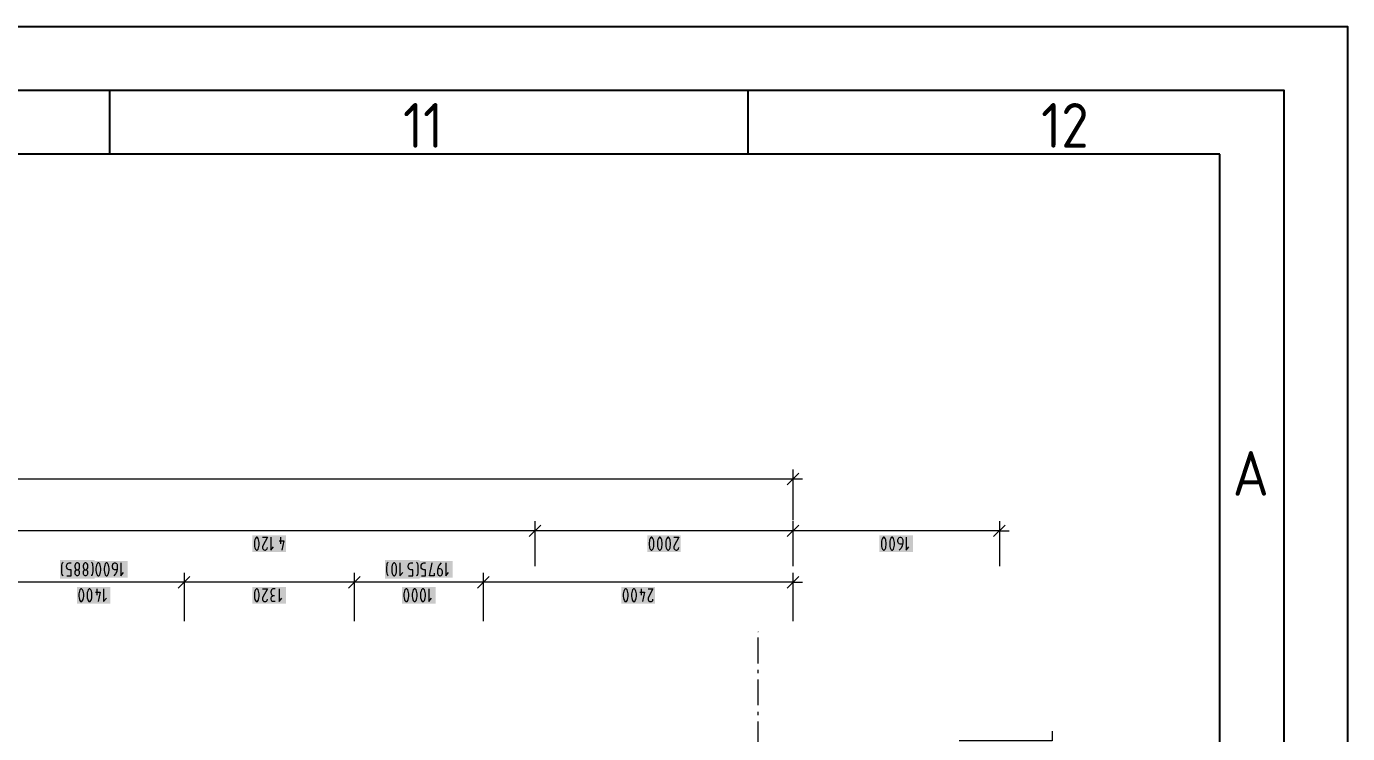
# Model space of a CAD drawing. Header units: millimetres. Extents: x 0 to 594, y 0 to 420.
# Drawn here: x 490.5 to 594, y 364.6 to 420 of the extents above; entities that cross this region are included whole.
import ezdxf

# ---------------------------------------------------------------- set-up
doc = ezdxf.new("R2010")
doc.units = ezdxf.units.MM
doc.header["$LTSCALE"] = 8
for name, color, linetype in [('035', 5, 'Continuous'), ('07', 7, 'Continuous'), ('PDF_Koty delkove', 7, 'Continuous'), ('PDF_Osy hlavni', 7, 'Continuous')]:
    doc.layers.add(name, color=color, linetype=linetype)
doc.styles.add('ISO Proportional', font='isocp.shx')

# ---------------------------------------------------------------- blocks, each defined once
blk = doc.blocks.new('IEC_border_a2')
at = {"layer": '035'}
for p, q in [((497, 415), (497, 410)), ((547, 415), (547, 410)), ((584, 410), (10, 410)), ((584, 10), (584, 410))]:
    blk.add_line(p, q, dxfattribs=at)
blk.add_lwpolyline([(0, 420), (594, 420), (594, 0), (0, 0)], close=True, dxfattribs=at)
at = {"layer": '07'}
blk.add_lwpolyline([(5, 415), (589, 415), (589, 5), (5, 5)], close=True, dxfattribs=at)
at = {"layer": '035', "style": 'ISO Proportional'}
for s, p in [('11', (519.99, 410.5)), ('12', (569.99, 410.5)), ('A', (585, 383.25))]:
    blk.add_text(s, height=3.5, dxfattribs=at).set_placement(p)

msp = doc.modelspace()

# ---------------------------------------------------------------- linework, layer by layer
at = {"layer": 'PDF_Koty delkove', "lineweight": 18}
for points in [[(550.54, 385.3), (550.54, 384.55), (550.54, 383.79)], [(550.54, 384.55), (263.27, 384.55), (262.63, 384.55), (257.84, 384.55)], [(551, 385), (550.09, 384.09)], [(551.3, 384.55), (550.54, 384.55), (550.54, 381.33)], [(530.32, 381.25), (530.32, 380.5), (530.32, 379.74)], [(550.54, 381.25), (550.54, 380.5), (550.54, 379.74)], [(566.72, 381.25), (566.72, 380.5), (566.72, 379.74)], [(566.72, 380.5), (550.54, 380.5), (530.32, 380.5), (513.5, 380.5), (488.67, 380.5), (440.55, 380.5), (406.23, 380.5), (374.89, 380.5), (334.25, 380.5), (302.91, 380.5), (285.11, 380.5), (263.27, 380.5), (257.84, 380.5)], [(508.98, 379.99), (509.36, 379.99), (509.01, 379.32), (508.98, 379.25), (508.98, 379.15), (509.01, 379.08), (509.05, 379.03), (509.09, 379), (509.15, 378.98), (509.2, 378.98), (509.25, 379), (509.29, 379.03), (509.34, 379.08)], [(509.63, 379.99), (509.63, 378.98), (509.85, 379.25)], [(510.39, 379.99), (510.39, 379.48)], [(530.78, 380.95), (529.87, 380.04)], [(530.32, 380.5), (530.32, 380.42), (530.32, 380.14), (530.32, 377.74)], [(540.26, 379.8), (540.22, 379.9), (540.16, 379.97), (540.14, 379.99), (540.08, 379.99), (540.05, 379.97), (540, 379.9), (539.96, 379.8), (539.93, 379.69), (539.92, 379.58)], [(541.22, 379.99), (541.59, 379.99), (541.24, 379.32)], [(551, 380.95), (550.09, 380.04)], [(550.54, 380.5), (550.54, 380.23), (550.54, 380.14), (550.54, 377.74)], [(559.12, 379.45), (558.93, 379.45), (558.87, 379.47), (558.83, 379.5), (558.81, 379.53), (558.78, 379.58), (558.77, 379.65), (558.77, 379.79), (558.78, 379.85), (558.81, 379.9), (558.83, 379.94), (558.87, 379.97), (558.93, 379.99), (558.98, 379.99), (559.04, 379.97), (559.08, 379.94), (559.1, 379.9), (559.13, 379.85), (559.14, 379.79), (559.14, 379.55), (559.09, 379.32), (559.01, 379.15), (558.87, 378.98)], [(559.41, 379.99), (559.41, 378.98), (559.63, 379.25)], [(567.17, 380.95), (566.26, 380.04)], [(566.72, 380.5), (566.72, 377.74)], [(566.72, 380.5), (567.48, 380.5)], [(509.34, 379.08), (509.36, 379.18)], [(510.28, 379.72), (510.66, 379.72), (510.5, 378.98)], [(539.92, 379.58), (539.92, 379.38), (539.93, 379.28), (539.96, 379.16), (540, 379.06), (540.05, 379), (540.08, 378.98), (540.14, 378.98), (540.16, 379), (540.22, 379.06), (540.26, 379.16), (540.28, 379.28), (540.3, 379.38), (540.3, 379.58), (540.28, 379.69), (540.26, 379.8)], [(541.24, 379.32), (541.22, 379.25), (541.22, 379.15), (541.24, 379.08), (541.28, 379.03), (541.32, 379), (541.38, 378.98), (541.43, 378.98), (541.49, 379), (541.53, 379.03), (541.57, 379.08), (541.59, 379.18)], [(493.36, 376.97), (493.33, 377.01), (493.29, 377.07), (493.26, 377.17), (493.25, 377.31), (493.25, 377.65), (493.26, 377.81), (493.28, 377.91), (493.3, 377.98), (493.36, 378.05)], [(493.65, 376.97), (493.98, 376.97), (493.98, 377.44), (493.84, 377.44), (493.75, 377.48), (493.69, 377.53), (493.64, 377.61), (493.63, 377.68), (493.63, 377.75), (493.64, 377.81), (493.67, 377.88), (493.71, 377.93), (493.76, 377.97), (493.84, 377.98), (493.98, 377.98)], [(494.27, 377.75), (494.27, 377.68), (494.29, 377.59), (494.33, 377.51), (494.38, 377.46), (494.41, 377.44), (494.52, 377.44), (494.54, 377.46), (494.6, 377.51), (494.64, 377.59), (494.65, 377.68), (494.65, 377.75), (494.64, 377.83), (494.6, 377.91), (494.54, 377.97), (494.49, 377.98), (494.44, 377.98)], [(494.44, 377.98), (494.38, 377.97), (494.33, 377.91), (494.29, 377.83), (494.27, 377.75)], [(495.16, 377.44), (495.19, 377.43), (495.23, 377.38), (495.26, 377.31), (495.27, 377.24), (495.27, 377.17), (495.26, 377.11), (495.23, 377.04), (495.18, 376.99), (495.14, 376.97), (495.08, 376.97), (495.04, 376.99), (494.99, 377.04), (494.96, 377.11), (494.95, 377.17), (494.95, 377.24), (494.96, 377.31), (494.99, 377.38), (495.03, 377.43), (495.06, 377.44), (495.16, 377.44), (495.19, 377.46), (495.24, 377.51), (495.29, 377.59), (495.3, 377.68), (495.3, 377.75), (495.29, 377.83), (495.24, 377.91), (495.19, 377.97), (495.14, 377.98), (495.08, 377.98), (495.03, 377.97), (494.97, 377.91), (494.94, 377.83), (494.92, 377.75)], [(495.57, 378.05), (495.62, 377.98), (495.65, 377.91), (495.66, 377.81), (495.68, 377.65), (495.68, 377.31), (495.66, 377.17), (495.64, 377.07), (495.59, 377.01), (495.57, 376.97)], [(496.95, 377.38), (496.95, 377.58), (496.94, 377.68), (496.91, 377.8), (496.87, 377.9), (496.82, 377.97), (496.79, 377.98), (496.74, 377.98), (496.71, 377.97), (496.66, 377.9), (496.62, 377.8), (496.59, 377.68), (496.58, 377.58)], [(497.57, 377.44), (497.38, 377.44), (497.33, 377.46), (497.29, 377.49), (497.26, 377.53), (497.24, 377.58), (497.22, 377.65), (497.22, 377.78), (497.24, 377.85), (497.26, 377.9), (497.29, 377.93), (497.33, 377.97), (497.38, 377.98), (497.44, 377.98), (497.49, 377.97), (497.53, 377.93), (497.56, 377.9), (497.59, 377.85), (497.6, 377.78), (497.6, 377.54), (497.55, 377.31), (497.47, 377.14), (497.33, 376.97)], [(497.87, 377.98), (497.87, 376.97), (498.09, 377.24)], [(518.83, 376.97), (518.81, 377.01), (518.77, 377.07), (518.74, 377.17), (518.73, 377.31), (518.73, 377.65), (518.74, 377.81), (518.75, 377.91)], [(518.75, 377.91), (518.78, 377.98), (518.83, 378.05)], [(519.75, 377.98), (519.75, 376.97), (519.97, 377.24)], [(520.42, 376.97), (520.75, 376.97), (520.75, 377.44), (520.61, 377.44), (520.52, 377.48), (520.46, 377.53), (520.41, 377.61), (520.4, 377.68), (520.4, 377.75), (520.41, 377.81), (520.44, 377.88), (520.48, 377.93), (520.53, 377.97), (520.61, 377.98), (520.75, 377.98)], [(521.04, 378.05), (521.1, 377.98), (521.13, 377.91), (521.14, 377.81), (521.15, 377.65), (521.15, 377.31), (521.14, 377.17)], [(521.43, 376.97), (521.76, 376.97), (521.76, 377.44), (521.62, 377.44), (521.53, 377.48), (521.47, 377.53), (521.42, 377.61), (521.41, 377.68), (521.41, 377.75), (521.42, 377.81), (521.45, 377.88), (521.49, 377.93), (521.54, 377.97), (521.62, 377.98), (521.76, 377.98)], [(522.43, 377.17), (522.43, 376.97), (522.05, 376.97), (522.27, 377.98)], [(522.97, 377.98), (522.83, 377.81), (522.75, 377.65), (522.7, 377.41), (522.7, 377.17), (522.71, 377.11), (522.74, 377.06), (522.77, 377.02), (522.81, 376.99), (522.86, 376.97), (522.91, 376.97), (522.97, 376.99), (523.01, 377.02), (523.04, 377.06), (523.06, 377.11), (523.08, 377.17), (523.08, 377.31), (523.06, 377.38), (523.04, 377.44), (522.97, 377.49), (522.91, 377.51), (522.73, 377.51)], [(523.35, 377.98), (523.35, 376.97), (523.56, 377.24)], [(494.52, 377.44), (494.54, 377.43), (494.58, 377.38), (494.61, 377.31), (494.62, 377.24), (494.62, 377.17), (494.61, 377.11), (494.58, 377.04), (494.53, 376.99), (494.49, 376.97), (494.44, 376.97), (494.4, 376.99), (494.34, 377.04), (494.31, 377.11), (494.3, 377.17), (494.3, 377.24), (494.31, 377.31), (494.34, 377.38), (494.38, 377.43), (494.41, 377.44)], [(494.92, 377.75), (494.92, 377.68), (494.94, 377.59), (494.97, 377.51), (495.03, 377.46), (495.06, 377.44)], [(496.58, 377.58), (496.58, 377.38), (496.59, 377.28), (496.62, 377.16), (496.66, 377.06), (496.71, 376.99), (496.74, 376.97), (496.79, 376.97), (496.82, 376.99), (496.87, 377.06), (496.91, 377.16), (496.94, 377.28), (496.95, 377.38)], [(503.28, 376.92), (502.37, 376.01)], [(502.83, 377.22), (502.83, 376.47), (502.83, 375.71)], [(516.63, 376.92), (515.72, 376.01)], [(516.17, 377.22), (516.17, 376.47), (516.17, 375.71)], [(521.14, 377.17), (521.11, 377.07), (521.07, 377.01), (521.04, 376.97)], [(526.73, 376.92), (525.82, 376.01)], [(526.28, 377.22), (526.28, 376.47), (526.28, 375.71)], [(551, 376.92), (550.09, 376.01)], [(550.54, 377.22), (550.54, 376.47), (550.54, 375.71)], [(536.07, 376.47), (530.78, 376.47), (530.52, 376.47), (526.28, 376.47), (525.19, 376.47), (525.11, 376.47), (520.45, 376.47), (520.38, 376.47), (516.96, 376.47), (516.77, 376.47), (516.17, 376.47), (514.56, 376.47), (510.59, 376.47), (510.18, 376.47), (505.22, 376.47), (504.63, 376.47), (502.83, 376.47), (502.72, 376.47), (502.05, 376.47), (496.84, 376.47), (495.98, 376.47), (494.06, 376.47), (493.1, 376.47), (488.98, 376.47)], [(494.92, 375.13), (494.95, 375.25), (494.97, 375.35), (494.97, 375.56), (494.95, 375.66), (494.92, 375.77), (494.88, 375.88), (494.83, 375.94), (494.8, 375.96), (494.75, 375.96), (494.72, 375.94), (494.67, 375.88), (494.63, 375.77), (494.6, 375.66), (494.59, 375.56)], [(495.99, 375.96), (495.99, 375.46)], [(496.53, 375.96), (496.53, 374.95), (496.75, 375.22)], [(502.83, 376.47), (502.83, 376.44), (502.83, 376.43), (502.83, 376.4), (502.83, 376.4), (502.83, 376.11), (502.83, 373.43)], [(508.71, 375.56), (508.7, 375.66), (508.67, 375.77), (508.63, 375.88), (508.58, 375.94), (508.55, 375.96), (508.5, 375.96), (508.47, 375.94), (508.42, 375.88), (508.38, 375.77), (508.35, 375.66), (508.34, 375.56)], [(508.98, 375.96), (509.36, 375.96), (509.01, 375.29), (508.98, 375.22), (508.98, 375.12), (509.01, 375.05), (509.05, 375), (509.09, 374.97), (509.15, 374.95), (509.2, 374.95), (509.25, 374.97), (509.29, 375), (509.34, 375.05), (509.36, 375.15)], [(509.98, 375.96), (509.79, 375.96), (509.73, 375.93), (509.67, 375.88), (509.65, 375.79), (509.63, 375.72), (509.63, 375.66), (509.65, 375.57), (509.67, 375.51), (509.73, 375.46), (509.82, 375.42)], [(510.28, 375.96), (510.28, 374.95), (510.5, 375.22)], [(516.17, 376.47), (516.17, 376.42)], [(516.17, 376.42), (516.17, 376.41), (516.17, 376.4), (516.17, 376.39), (516.17, 376.36), (516.17, 376.36), (516.17, 376.35), (516.17, 376.34), (516.17, 376.32), (516.17, 376.32), (516.17, 376.3), (516.17, 376.29), (516.17, 376.11), (516.17, 373.43)], [(520.06, 375.56), (520.06, 375.35), (520.08, 375.25), (520.1, 375.13), (520.14, 375.03), (520.2, 374.97), (520.23, 374.95), (520.28, 374.95), (520.31, 374.97), (520.36, 375.03), (520.4, 375.13), (520.43, 375.25), (520.44, 375.35), (520.44, 375.56), (520.43, 375.66), (520.4, 375.77), (520.36, 375.88), (520.31, 375.94), (520.28, 375.96), (520.23, 375.96), (520.2, 375.94)], [(520.2, 375.94), (520.14, 375.88), (520.1, 375.77), (520.08, 375.66), (520.06, 375.56)], [(521.36, 375.56), (521.36, 375.35), (521.37, 375.25), (521.4, 375.13), (521.44, 375.03), (521.49, 374.97), (521.52, 374.95), (521.58, 374.95), (521.6, 374.97), (521.66, 375.03), (521.7, 375.13), (521.72, 375.25), (521.74, 375.35), (521.74, 375.56), (521.72, 375.66), (521.7, 375.77), (521.66, 375.88), (521.6, 375.94), (521.58, 375.96)], [(521.58, 375.96), (521.52, 375.96), (521.49, 375.94), (521.44, 375.88), (521.4, 375.77), (521.37, 375.66), (521.36, 375.56)], [(522.01, 375.96), (522.01, 374.95), (522.22, 375.22)], [(526.28, 376.47), (526.28, 376.42), (526.28, 376.42), (526.28, 376.38), (526.28, 376.37), (526.28, 376.35), (526.28, 376.32), (526.28, 376.32), (526.28, 376.29), (526.28, 376.28), (526.28, 376.28), (526.28, 376.27), (526.28, 376.25), (526.28, 376.25), (526.28, 376.25), (526.28, 376.24), (526.28, 376.23), (526.28, 376.23), (526.28, 376.22), (526.28, 376.22), (526.28, 376.11), (526.28, 373.43)], [(550.54, 376.47), (536.51, 376.47), (536.07, 376.47)], [(537.9, 375.56), (537.9, 375.35), (537.91, 375.25), (537.94, 375.13), (537.98, 375.03), (538.03, 374.97), (538.06, 374.95), (538.11, 374.95), (538.14, 374.97), (538.19, 375.03), (538.24, 375.13), (538.26, 375.25), (538.28, 375.35), (538.28, 375.56), (538.26, 375.66), (538.24, 375.77), (538.19, 375.88), (538.14, 375.94), (538.11, 375.96)], [(538.11, 375.96), (538.06, 375.96), (538.03, 375.94), (537.98, 375.88), (537.94, 375.77), (537.91, 375.66), (537.9, 375.56)], [(538.65, 375.96), (538.65, 375.46)], [(539.19, 375.96), (539.57, 375.96), (539.22, 375.29), (539.19, 375.22), (539.19, 375.12), (539.22, 375.05), (539.26, 375), (539.3, 374.97), (539.36, 374.95), (539.41, 374.95), (539.46, 374.97), (539.5, 375), (539.55, 375.05), (539.57, 375.15)], [(550.54, 376.47), (550.54, 373.43)], [(550.54, 376.47), (551.3, 376.47)], [(494.59, 375.56), (494.59, 375.35), (494.6, 375.25), (494.63, 375.13), (494.67, 375.03), (494.72, 374.97), (494.75, 374.95), (494.8, 374.95), (494.83, 374.97), (494.88, 375.03), (494.92, 375.13)], [(495.88, 375.69), (496.26, 375.69), (496.1, 374.95)], [(508.34, 375.56), (508.34, 375.35), (508.35, 375.25), (508.38, 375.13), (508.42, 375.03), (508.47, 374.97), (508.5, 374.95), (508.55, 374.95), (508.58, 374.97), (508.63, 375.03), (508.67, 375.13), (508.7, 375.25), (508.71, 375.35), (508.71, 375.56)], [(509.98, 374.95), (509.82, 374.95), (509.77, 374.97), (509.71, 375), (509.69, 375.05), (509.66, 375.15), (509.66, 375.22), (509.69, 375.32), (509.74, 375.39), (509.82, 375.42), (509.93, 375.42)], [(538.55, 375.69), (538.92, 375.69), (538.76, 374.95)], [(570.84, 364.81), (570.84, 364.05), (563.56, 364.05)]]:
    msp.add_lwpolyline(points, dxfattribs=at)
for points in [[(508.34, 379.58), (508.34, 379.38), (508.35, 379.28), (508.38, 379.16), (508.42, 379.06), (508.47, 379), (508.5, 378.98), (508.55, 378.98), (508.58, 379), (508.63, 379.06), (508.67, 379.16), (508.7, 379.28), (508.71, 379.38), (508.71, 379.58), (508.7, 379.69), (508.67, 379.8), (508.63, 379.9), (508.58, 379.97), (508.55, 379.99), (508.5, 379.99), (508.47, 379.97), (508.42, 379.9), (508.38, 379.8), (508.35, 379.69)], [(539.27, 379.58), (539.27, 379.38), (539.29, 379.28), (539.31, 379.16), (539.35, 379.06), (539.41, 379), (539.43, 378.98), (539.49, 378.98), (539.52, 379), (539.57, 379.06), (539.61, 379.16), (539.64, 379.28), (539.65, 379.38), (539.65, 379.58), (539.64, 379.69), (539.61, 379.8), (539.57, 379.9), (539.52, 379.97), (539.49, 379.99), (539.43, 379.99), (539.41, 379.97), (539.35, 379.9), (539.31, 379.8), (539.29, 379.69)], [(540.57, 379.58), (540.57, 379.38), (540.58, 379.28), (540.61, 379.16), (540.65, 379.06), (540.7, 379), (540.73, 378.98), (540.78, 378.98), (540.81, 379), (540.86, 379.06), (540.91, 379.16), (540.93, 379.28), (540.95, 379.38), (540.95, 379.58), (540.93, 379.69), (540.91, 379.8), (540.86, 379.9), (540.81, 379.97), (540.78, 379.99), (540.73, 379.99), (540.7, 379.97), (540.65, 379.9), (540.61, 379.8), (540.58, 379.69)], [(557.47, 379.58), (557.47, 379.38), (557.48, 379.28), (557.51, 379.16), (557.55, 379.06), (557.6, 379), (557.63, 378.98), (557.68, 378.98), (557.71, 379), (557.77, 379.06), (557.81, 379.16), (557.83, 379.28), (557.85, 379.38), (557.85, 379.58), (557.83, 379.69), (557.81, 379.8), (557.77, 379.9), (557.71, 379.97), (557.68, 379.99), (557.63, 379.99), (557.6, 379.97), (557.55, 379.9), (557.51, 379.8), (557.48, 379.69)], [(558.12, 379.58), (558.12, 379.38), (558.13, 379.28), (558.16, 379.16), (558.2, 379.06), (558.25, 379), (558.28, 378.98), (558.33, 378.98), (558.36, 379), (558.41, 379.06), (558.45, 379.16), (558.48, 379.28), (558.5, 379.38), (558.5, 379.58), (558.48, 379.69), (558.45, 379.8), (558.41, 379.9), (558.36, 379.97), (558.33, 379.99), (558.28, 379.99), (558.25, 379.97), (558.2, 379.9), (558.16, 379.8), (558.13, 379.69)], [(495.93, 377.58), (495.93, 377.38), (495.94, 377.28), (495.97, 377.16), (496.01, 377.06), (496.06, 376.99), (496.09, 376.97), (496.14, 376.97), (496.17, 376.99), (496.22, 377.06), (496.27, 377.16), (496.29, 377.28), (496.31, 377.38), (496.31, 377.58), (496.29, 377.68), (496.27, 377.8), (496.22, 377.9), (496.17, 377.97), (496.14, 377.98), (496.09, 377.98), (496.06, 377.97), (496.01, 377.9), (495.97, 377.8), (495.94, 377.68)], [(519.1, 377.58), (519.1, 377.38), (519.12, 377.28), (519.14, 377.16), (519.18, 377.06), (519.24, 376.99), (519.27, 376.97), (519.32, 376.97), (519.35, 376.99), (519.4, 377.06), (519.44, 377.16), (519.47, 377.28), (519.48, 377.38), (519.48, 377.58), (519.47, 377.68), (519.44, 377.8), (519.4, 377.9), (519.35, 377.97), (519.32, 377.98), (519.27, 377.98), (519.24, 377.97), (519.18, 377.9), (519.14, 377.8), (519.12, 377.68)], [(495.24, 375.56), (495.24, 375.35), (495.25, 375.25), (495.28, 375.13), (495.32, 375.03), (495.37, 374.97), (495.4, 374.95), (495.45, 374.95), (495.48, 374.97), (495.53, 375.03), (495.57, 375.13), (495.6, 375.25), (495.61, 375.35), (495.61, 375.56), (495.6, 375.66), (495.57, 375.77), (495.53, 375.88), (495.48, 375.94), (495.45, 375.96), (495.4, 375.96), (495.37, 375.94), (495.32, 375.88), (495.28, 375.77), (495.25, 375.66)], [(520.71, 375.56), (520.71, 375.35), (520.73, 375.25), (520.75, 375.13), (520.79, 375.03), (520.85, 374.97), (520.87, 374.95), (520.93, 374.95), (520.95, 374.97), (521.01, 375.03), (521.05, 375.13), (521.08, 375.25), (521.09, 375.35), (521.09, 375.56), (521.08, 375.66), (521.05, 375.77), (521.01, 375.88), (520.95, 375.94), (520.93, 375.96), (520.87, 375.96), (520.85, 375.94), (520.79, 375.88), (520.75, 375.77), (520.73, 375.66)], [(537.25, 375.56), (537.25, 375.35), (537.26, 375.25), (537.29, 375.13), (537.33, 375.03), (537.38, 374.97), (537.41, 374.95), (537.47, 374.95), (537.49, 374.97), (537.55, 375.03), (537.59, 375.13), (537.61, 375.25), (537.63, 375.35), (537.63, 375.56), (537.61, 375.66), (537.59, 375.77), (537.55, 375.88), (537.49, 375.94), (537.47, 375.96), (537.41, 375.96), (537.38, 375.94), (537.33, 375.88), (537.29, 375.77), (537.26, 375.66)]]:
    msp.add_lwpolyline(points, close=True, dxfattribs=at)
at = {"layer": 'PDF_Koty delkove', "color": 7, "lineweight": 18, "true_color": 0xffffff, "transparency": 33554559}
for points in [[(510.81, 380.14), (508.19, 380.14), (510.81, 378.83), (508.19, 378.83)], [(541.75, 380.14), (539.12, 380.14), (541.75, 378.83), (539.12, 378.83)], [(559.94, 380.14), (557.32, 380.14), (559.94, 378.83), (557.32, 378.83)], [(495.83, 378.2), (493.1, 378.2), (495.83, 376.75), (493.1, 376.75)], [(498.4, 378.13), (495.78, 378.13), (498.4, 376.82), (495.78, 376.82)], [(521.3, 378.2), (518.57, 378.2), (521.3, 376.75), (518.57, 376.75)], [(523.88, 378.13), (521.25, 378.13), (523.88, 376.82), (521.25, 376.82)], [(497.06, 376.11), (494.44, 376.11), (497.06, 374.8), (494.44, 374.8)], [(510.81, 376.11), (508.19, 376.11), (510.81, 374.8), (508.19, 374.8)], [(522.54, 376.11), (519.91, 376.11), (522.54, 374.8), (519.91, 374.8)], [(539.72, 376.11), (537.1, 376.11), (539.72, 374.8), (537.1, 374.8)]]:
    msp.add_solid(points, dxfattribs=at)
at = {"layer": 'PDF_Osy hlavni', "lineweight": 18}
for points in [[(547.81, 370.11), (547.81, 372.13)], [(547.81, 369.35), (547.81, 369.61)], [(547.81, 366.83), (547.81, 368.85)], [(547.81, 366.07), (547.81, 366.32)], [(547.81, 363.54), (547.81, 365.56)]]:
    msp.add_lwpolyline(points, dxfattribs=at)
at = {"layer": 'PDF_Osy hlavni', "lineweight": 18, "transparency": 33554559}
msp.add_solid([(547.81, 372.53), (547.77, 372.58), (547.86, 372.58), (547.81, 372.62)], dxfattribs=at)

# ---------------------------------------------------------------- block references
msp.add_blockref('IEC_border_a2', (0, 0))

doc.saveas('drawing.dxf')
